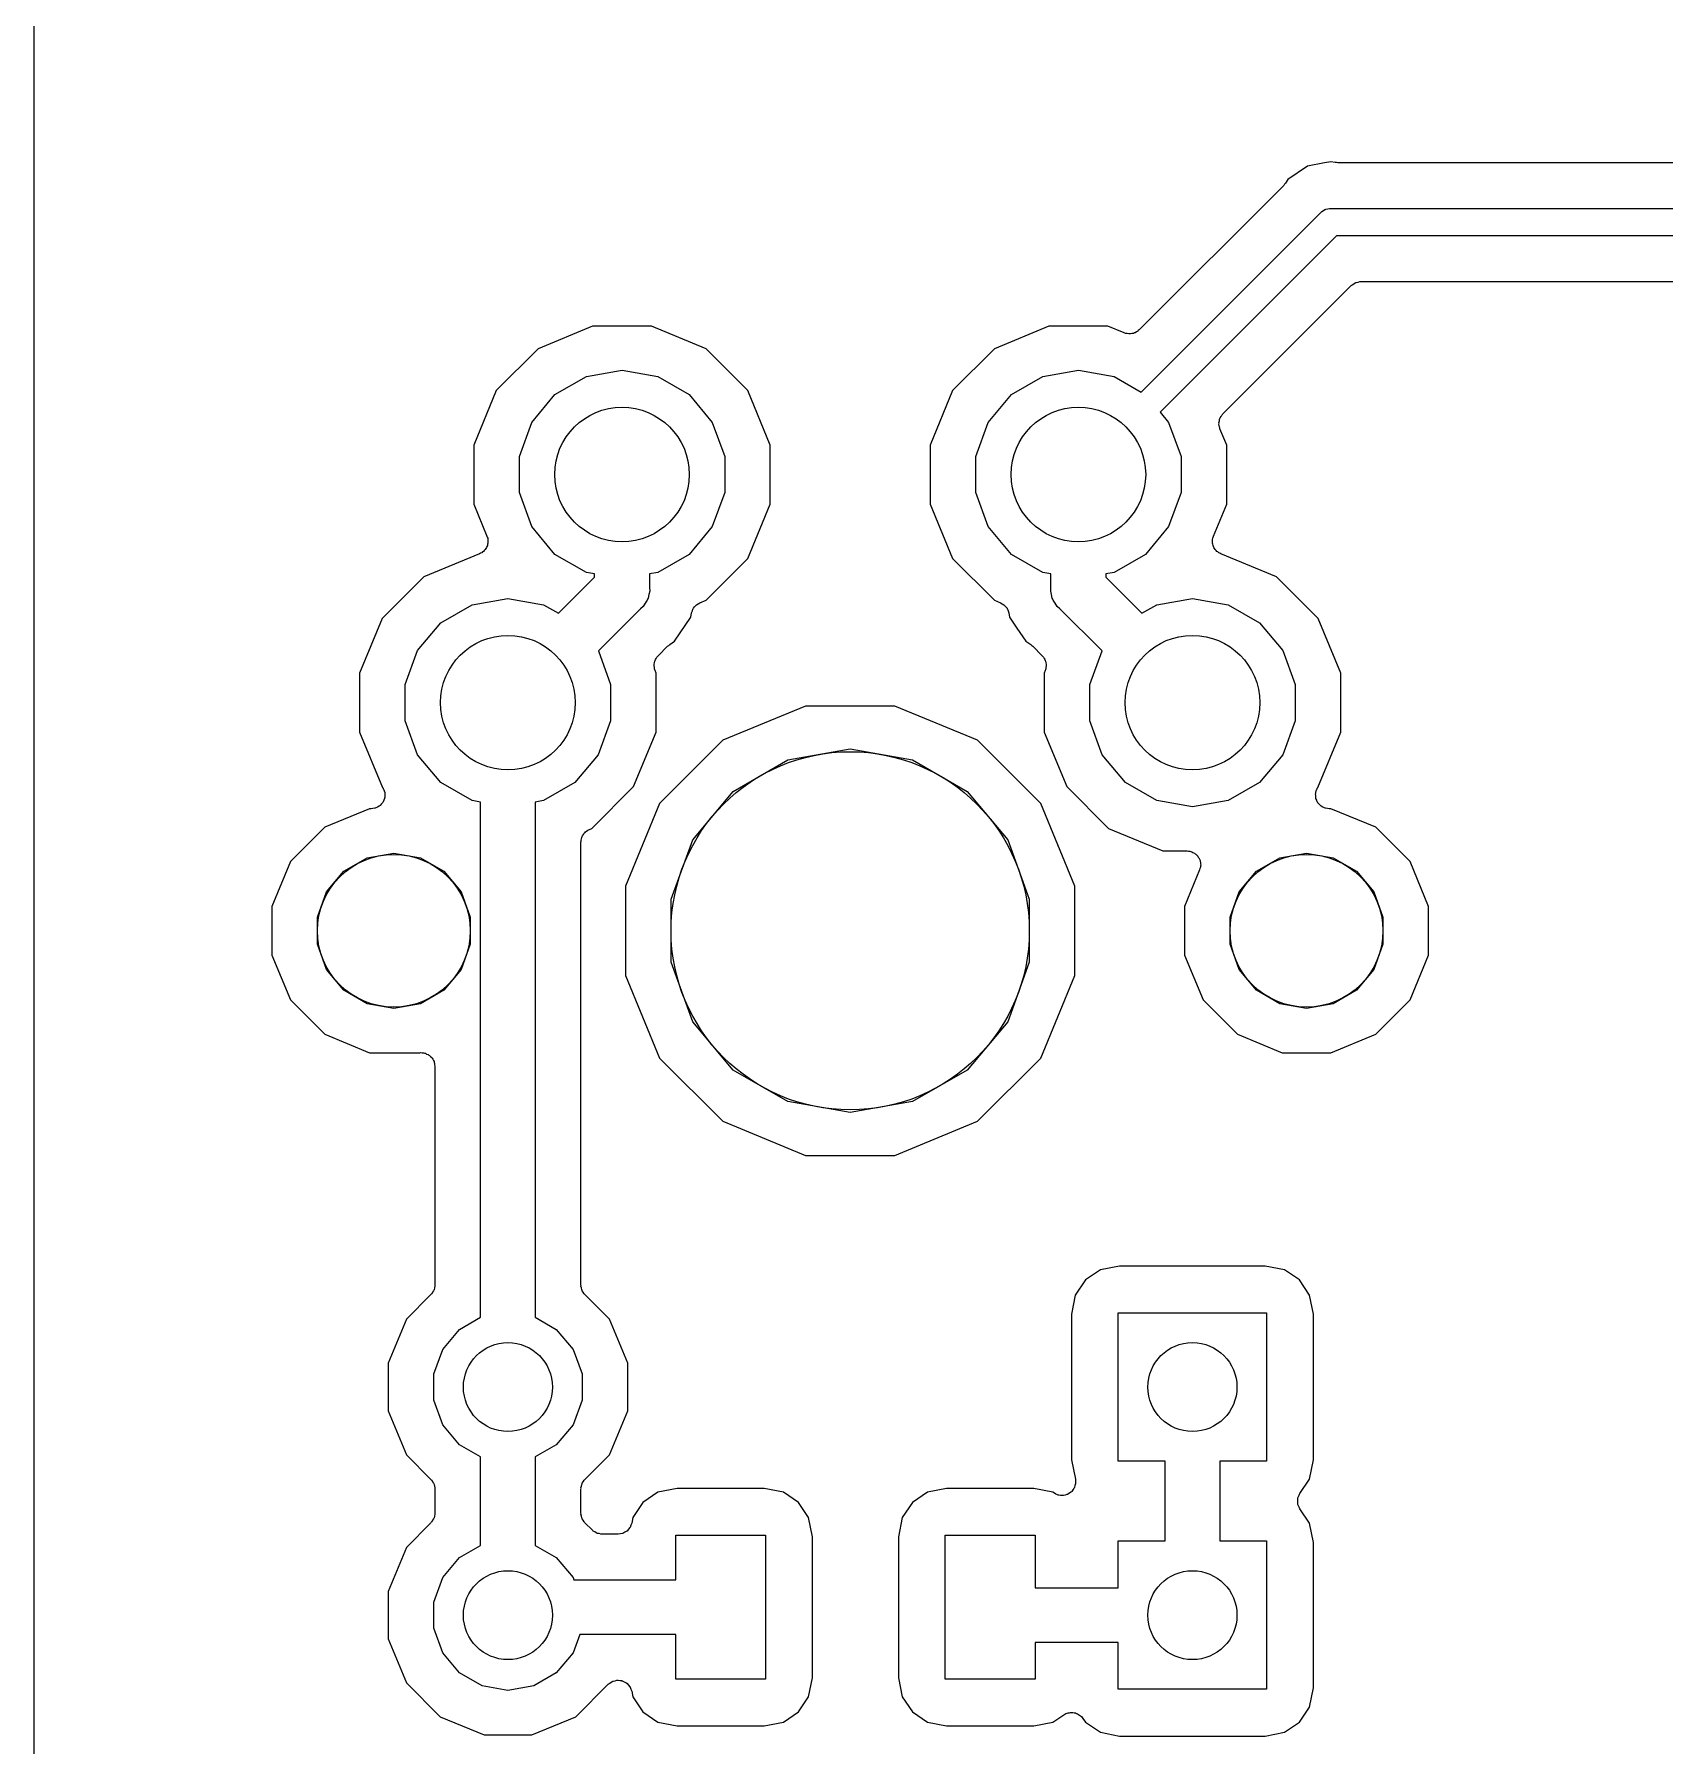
# Model space of a CAD drawing. Extents: x 24 to 196, y -189 to -31.
# Drawn here: x 63.31 to 81.46, y -112.29 to -93.23 of the extents above; entities that cross this region are included whole.
import ezdxf

# ---------------------------------------------------------------- set-up
doc = ezdxf.new("R2010")
doc.units = 0
doc.header["$MEASUREMENT"] = 0
doc.layers.add('BLACK', color=7, linetype='CONTINUOUS')

msp = doc.modelspace()

# ---------------------------------------------------------------- linework, layer by layer
at = {"layer": 'BLACK', "linetype": 'CONTINUOUS'}
for p, q in [((63.3095, -119.277), (63.3095, -51.7269)), ((77.4841, -94.7016), (77.2657, -94.8475)), ((77.6739, -94.6638), (77.4841, -94.7016)), ((77.7418, -94.6503), (77.6739, -94.6638)), ((77.7921, -94.6603), (77.7418, -94.6503)), ((77.8071, -94.6607), (77.7921, -94.6603)), ((77.8218, -94.6633), (77.8071, -94.6607)), ((96.2218, -94.6633), (77.8218, -94.6633)), ((77.2372, -94.8902), (77.2268, -94.901)), ((77.2657, -94.8475), (77.2372, -94.8902)), ((77.2182, -94.9133), (75.6078, -96.5237)), ((77.2268, -94.901), (77.2182, -94.9133)), ((75.6326, -97.2173), (77.6293, -95.2206)), ((77.6293, -95.2206), (77.6423, -95.2051)), ((77.6423, -95.2051), (77.6598, -95.195)), ((77.6598, -95.195), (77.6764, -95.1834)), ((77.6764, -95.1834), (77.683, -95.1816)), ((77.683, -95.1816), (77.6889, -95.1782)), ((77.6889, -95.1782), (77.7088, -95.1747)), ((77.7088, -95.1747), (77.7283, -95.1695)), ((77.7283, -95.1695), (77.7484, -95.1713)), ((77.7484, -95.1713), (96.4953, -95.1713)), ((77.8049, -95.4761), (75.8422, -97.4388)), ((96.1905, -95.4761), (77.8049, -95.4761)), ((76.5417, -97.4577), (77.9707, -96.0287)), ((77.9707, -96.0287), (77.9762, -96.0249)), ((77.9762, -96.0249), (77.9805, -96.0197)), ((77.9805, -96.0197), (77.9977, -96.0098)), ((77.9977, -96.0098), (78.014, -95.9983)), ((78.014, -95.9983), (78.0205, -95.9966)), ((78.0205, -95.9966), (78.0263, -95.9933)), ((78.0263, -95.9933), (78.0459, -95.9898)), ((78.0459, -95.9898), (78.0652, -95.9846)), ((78.0652, -95.9846), (78.0718, -95.9852)), ((78.0718, -95.9852), (78.0785, -95.9841)), ((78.0785, -95.9841), (94.5962, -95.9841)), ((69.5241, -96.4819), (68.9173, -96.7332)), ((70.1809, -96.4819), (69.5241, -96.4819)), ((70.7878, -96.7332), (70.1809, -96.4819)), ((74.6041, -96.4819), (73.9973, -96.7332)), ((75.2609, -96.4819), (74.6041, -96.4819)), ((75.4417, -96.5568), (75.2609, -96.4819)), ((75.4515, -96.5589), (75.4417, -96.5568)), ((75.4606, -96.5632), (75.4515, -96.5589)), ((75.4771, -96.5646), (75.4606, -96.5632)), ((75.4934, -96.5682), (75.4771, -96.5646)), ((75.5033, -96.5669), (75.4934, -96.5682)), ((75.5133, -96.5678), (75.5033, -96.5669)), ((75.5293, -96.5635), (75.5133, -96.5678)), ((75.5458, -96.5613), (75.5293, -96.5635)), ((75.5547, -96.5567), (75.5458, -96.5613)), ((75.5644, -96.5541), (75.5547, -96.5567)), ((75.578, -96.5446), (75.5644, -96.5541)), ((75.5928, -96.5369), (75.578, -96.5446)), ((75.5996, -96.5295), (75.5928, -96.5369)), ((75.6078, -96.5237), (75.5996, -96.5295)), ((68.9173, -96.7332), (68.4529, -97.1977)), ((71.2522, -97.1977), (70.7878, -96.7332)), ((73.9973, -96.7332), (73.5329, -97.1977)), ((69.4556, -97.0423), (69.8525, -96.9723)), ((69.8525, -96.9723), (70.2495, -97.0423)), ((74.5356, -97.0423), (74.9325, -96.9723)), ((74.9325, -96.9723), (75.3295, -97.0423)), ((69.1065, -97.2438), (69.4556, -97.0423)), ((70.2495, -97.0423), (70.5986, -97.2438)), ((74.1865, -97.2438), (74.5356, -97.0423)), ((75.3295, -97.0423), (75.6326, -97.2173)), ((68.4529, -97.1977), (68.2015, -97.8045)), ((68.8474, -97.5526), (69.1065, -97.2438)), ((70.5986, -97.2438), (70.8577, -97.5526)), ((71.5035, -97.8045), (71.2522, -97.1977)), ((73.5329, -97.1977), (73.2815, -97.8045)), ((73.9274, -97.5526), (74.1865, -97.2438)), ((68.7095, -97.9314), (68.8474, -97.5526)), ((70.8577, -97.5526), (70.9955, -97.9314)), ((73.7895, -97.9314), (73.9274, -97.5526)), ((75.8422, -97.4388), (75.9377, -97.5526)), ((75.9377, -97.5526), (76.0755, -97.9314)), ((76.4972, -97.5721), (76.4985, -97.5621)), ((76.4977, -97.5522), (76.502, -97.5361)), ((76.4985, -97.5621), (76.4977, -97.5522)), ((76.502, -97.5361), (76.5041, -97.5196)), ((76.5041, -97.5196), (76.5088, -97.5107)), ((76.5088, -97.5107), (76.5114, -97.501)), ((76.5114, -97.501), (76.5209, -97.4874)), ((76.5209, -97.4874), (76.5286, -97.4727)), ((76.5286, -97.4727), (76.536, -97.4659)), ((76.536, -97.4659), (76.5417, -97.4577)), ((76.5008, -97.5883), (76.4972, -97.5721)), ((76.5023, -97.6049), (76.5008, -97.5883)), ((76.5065, -97.614), (76.5023, -97.6049)), ((76.5087, -97.6238), (76.5065, -97.614)), ((76.5835, -97.8045), (76.5087, -97.6238)), ((68.2015, -97.8045), (68.2015, -98.4613)), ((68.7095, -98.3344), (68.7095, -97.9314)), ((70.9955, -97.9314), (70.9955, -98.3344)), ((71.5035, -98.4613), (71.5035, -97.8045)), ((73.2815, -97.8045), (73.2815, -98.4613)), ((73.7895, -98.3344), (73.7895, -97.9314)), ((76.0755, -97.9314), (76.0755, -98.3344)), ((76.5835, -98.4613), (76.5835, -97.8045)), ((68.2015, -98.4613), (68.3491, -98.8176)), ((68.8474, -98.7132), (68.7095, -98.3344)), ((70.9955, -98.3344), (70.8577, -98.7132)), ((71.2522, -99.0681), (71.5035, -98.4613)), ((73.2815, -98.4613), (73.5329, -99.0681)), ((73.9274, -98.7132), (73.7895, -98.3344)), ((76.0755, -98.3344), (75.9377, -98.7132)), ((76.436, -98.8176), (76.5835, -98.4613)), ((68.3491, -98.8176), (68.352, -98.8306)), ((68.352, -98.8306), (68.3571, -98.8429)), ((68.3594, -98.8958), (68.3554, -98.9085)), ((68.3571, -98.8429), (68.3577, -98.8563)), ((68.3577, -98.8563), (68.3606, -98.8693)), ((68.3606, -98.8693), (68.3588, -98.8825)), ((68.3588, -98.8825), (68.3594, -98.8958)), ((69.1065, -99.022), (68.8474, -98.7132)), ((70.8577, -98.7132), (70.5986, -99.022)), ((74.1865, -99.022), (73.9274, -98.7132)), ((75.9377, -98.7132), (75.6786, -99.022)), ((76.4245, -98.8693), (76.4274, -98.8563)), ((76.4262, -98.8825), (76.4245, -98.8693)), ((76.4257, -98.8958), (76.4262, -98.8825)), ((76.4297, -98.9085), (76.4257, -98.8958)), ((76.4274, -98.8563), (76.428, -98.8429)), ((76.428, -98.8429), (76.4331, -98.8306)), ((76.4331, -98.8306), (76.436, -98.8176)), ((68.2666, -99.0167), (67.6473, -99.2732)), ((68.2779, -99.0096), (68.2666, -99.0167)), ((68.2902, -99.0045), (68.2779, -99.0096)), ((68.3, -98.9954), (68.2902, -99.0045)), ((68.3113, -98.9883), (68.3, -98.9954)), ((68.3194, -98.9777), (68.3113, -98.9883)), ((68.3292, -98.9687), (68.3194, -98.9777)), ((68.3354, -98.9569), (68.3292, -98.9687)), ((68.3435, -98.9463), (68.3354, -98.9569)), ((68.3475, -98.9336), (68.3435, -98.9463)), ((68.3537, -98.9217), (68.3475, -98.9336)), ((68.3554, -98.9085), (68.3537, -98.9217)), ((69.4556, -99.2235), (69.1065, -99.022)), ((70.5986, -99.022), (70.2495, -99.2235)), ((70.7878, -99.5326), (71.2522, -99.0681)), ((73.5329, -99.0681), (73.9973, -99.5326)), ((74.5356, -99.2235), (74.1865, -99.022)), ((75.6786, -99.022), (75.3295, -99.2235)), ((76.4314, -98.9217), (76.4297, -98.9085)), ((76.4376, -98.9336), (76.4314, -98.9217)), ((76.4416, -98.9463), (76.4376, -98.9336)), ((76.4497, -98.9569), (76.4416, -98.9463)), ((76.4559, -98.9687), (76.4497, -98.9569)), ((76.4657, -98.9777), (76.4559, -98.9687)), ((76.4738, -98.9883), (76.4657, -98.9777)), ((76.485, -98.9954), (76.4738, -98.9883)), ((76.4949, -99.0045), (76.485, -98.9954)), ((76.5072, -99.0096), (76.4949, -99.0045)), ((76.5184, -99.0167), (76.5072, -99.0096)), ((77.1378, -99.2732), (76.5184, -99.0167)), ((67.6473, -99.2732), (67.1829, -99.7377)), ((69.146, -99.6784), (69.5477, -99.2766)), ((69.5477, -99.2398), (69.4556, -99.2235)), ((69.5477, -99.2766), (69.5477, -99.2398)), ((70.2495, -99.2235), (70.1573, -99.2398)), ((70.1573, -99.2398), (70.1573, -99.3896)), ((74.6277, -99.2398), (74.5356, -99.2235)), ((74.6277, -99.3896), (74.6277, -99.2398)), ((75.3295, -99.2235), (75.2373, -99.2398)), ((75.2373, -99.2398), (75.2373, -99.2766)), ((75.2373, -99.2766), (75.6391, -99.6784)), ((77.6022, -99.7377), (77.1378, -99.2732)), ((70.1504, -99.4689), (70.1434, -99.5088)), ((70.1609, -99.4299), (70.1504, -99.4689)), ((70.1573, -99.3896), (70.1609, -99.4299)), ((74.6242, -99.4299), (74.6277, -99.3896)), ((74.6347, -99.4689), (74.6242, -99.4299)), ((74.6417, -99.5088), (74.6347, -99.4689)), ((67.8365, -99.7838), (68.1856, -99.5823)), ((68.1856, -99.5823), (68.5825, -99.5123)), ((68.5825, -99.5123), (68.9795, -99.5823)), ((68.9795, -99.5823), (69.146, -99.6784)), ((70.0587, -99.6278), (69.5893, -100.097)), ((70.0896, -99.6018), (70.0587, -99.6278)), ((70.1098, -99.5668), (70.0896, -99.6018)), ((70.133, -99.5337), (70.1098, -99.5668)), ((70.1366, -99.5205), (70.133, -99.5337)), ((70.1434, -99.5088), (70.1366, -99.5205)), ((70.6277, -99.6722), (70.6355, -99.6521)), ((70.6355, -99.6521), (70.642, -99.6315)), ((70.642, -99.6315), (70.6451, -99.6275)), ((70.6451, -99.6275), (70.6469, -99.6228)), ((70.6469, -99.6228), (70.6611, -99.6066)), ((70.6611, -99.6066), (70.6742, -99.5895)), ((70.6742, -99.5895), (70.6785, -99.5868)), ((70.6785, -99.5868), (70.6818, -99.583)), ((70.6818, -99.583), (70.7007, -99.5727)), ((70.7007, -99.5727), (70.7189, -99.5611)), ((70.7189, -99.5611), (70.7878, -99.5326)), ((73.9973, -99.5326), (74.0662, -99.5611)), ((74.0662, -99.5611), (74.0844, -99.5727)), ((74.0844, -99.5727), (74.1033, -99.583)), ((74.1033, -99.583), (74.1066, -99.5868)), ((74.1066, -99.5868), (74.1109, -99.5895)), ((74.1109, -99.5895), (74.124, -99.6066)), ((74.124, -99.6066), (74.1382, -99.6228)), ((74.1382, -99.6228), (74.14, -99.6275)), ((74.14, -99.6275), (74.1431, -99.6315)), ((74.1431, -99.6315), (74.1496, -99.6521)), ((74.1496, -99.6521), (74.1574, -99.6722)), ((74.6485, -99.5205), (74.6417, -99.5088)), ((74.652, -99.5337), (74.6485, -99.5205)), ((74.6752, -99.5668), (74.652, -99.5337)), ((74.6954, -99.6018), (74.6752, -99.5668)), ((74.7264, -99.6278), (74.6954, -99.6018)), ((75.1957, -100.097), (74.7264, -99.6278)), ((75.6391, -99.6784), (75.8056, -99.5823)), ((75.8056, -99.5823), (76.2025, -99.5123)), ((76.2025, -99.5123), (76.5995, -99.5823)), ((76.5995, -99.5823), (76.9486, -99.7838)), ((67.1829, -99.7377), (66.9315, -100.344)), ((67.5774, -100.093), (67.8365, -99.7838)), ((70.4385, -99.9889), (70.6182, -99.72)), ((70.6182, -99.72), (70.6277, -99.6722)), ((74.1574, -99.6722), (74.1669, -99.72)), ((74.1669, -99.72), (74.249, -99.8429)), ((74.249, -99.8429), (74.3465, -99.9889)), ((76.9486, -99.7838), (77.2077, -100.093)), ((77.8535, -100.344), (77.6022, -99.7377)), ((70.2548, -100.15), (70.3601, -100.045)), ((70.3601, -100.045), (70.3723, -100.036)), ((70.3723, -100.036), (70.3832, -100.026)), ((70.3832, -100.026), (70.4385, -99.9889)), ((74.3465, -99.9889), (74.4019, -100.026)), ((74.4019, -100.026), (74.4127, -100.036)), ((74.4127, -100.036), (74.425, -100.045)), ((74.425, -100.045), (74.5302, -100.15)), ((67.4395, -100.471), (67.5774, -100.093)), ((69.5893, -100.097), (69.7255, -100.471)), ((70.2108, -100.245), (70.2151, -100.228)), ((70.2151, -100.228), (70.2173, -100.212)), ((70.2173, -100.212), (70.2219, -100.203)), ((70.2219, -100.203), (70.2245, -100.193)), ((70.2245, -100.193), (70.234, -100.18)), ((70.234, -100.18), (70.2417, -100.165)), ((70.2417, -100.165), (70.2491, -100.158)), ((70.2491, -100.158), (70.2548, -100.15)), ((74.5302, -100.15), (74.536, -100.158)), ((74.536, -100.158), (74.5434, -100.165)), ((74.5434, -100.165), (74.5511, -100.18)), ((74.5511, -100.18), (74.5606, -100.193)), ((74.5606, -100.193), (74.5632, -100.203)), ((74.5632, -100.203), (74.5678, -100.212)), ((74.5678, -100.212), (74.57, -100.228)), ((74.57, -100.228), (74.5743, -100.245)), ((75.0595, -100.471), (75.1957, -100.097)), ((77.2077, -100.093), (77.3455, -100.471)), ((66.9315, -100.344), (66.9315, -101.001)), ((70.2103, -100.264), (70.2117, -100.255)), ((70.2139, -100.281), (70.2103, -100.264)), ((70.2117, -100.255), (70.2108, -100.245)), ((70.2154, -100.297), (70.2139, -100.281)), ((70.2196, -100.306), (70.2154, -100.297)), ((70.2218, -100.316), (70.2196, -100.306)), ((70.2335, -100.344), (70.2218, -100.316)), ((70.2335, -101.001), (70.2335, -100.344)), ((74.5633, -100.316), (74.5515, -100.344)), ((74.5515, -100.344), (74.5515, -101.001)), ((74.5654, -100.306), (74.5633, -100.316)), ((74.5697, -100.297), (74.5654, -100.306)), ((74.5711, -100.281), (74.5697, -100.297)), ((74.5747, -100.264), (74.5711, -100.281)), ((74.5743, -100.245), (74.5734, -100.255)), ((74.5734, -100.255), (74.5747, -100.264)), ((77.8535, -101.001), (77.8535, -100.344)), ((67.4395, -100.874), (67.4395, -100.471)), ((69.7255, -100.471), (69.7255, -100.874)), ((75.0595, -100.874), (75.0595, -100.471)), ((77.3455, -100.471), (77.3455, -100.874)), ((71.8949, -100.711), (70.9753, -101.092)), ((72.8902, -100.711), (71.8949, -100.711)), ((73.8098, -101.092), (72.8902, -100.711)), ((67.5774, -101.253), (67.4395, -100.874)), ((69.7255, -100.874), (69.5877, -101.253)), ((75.1974, -101.253), (75.0595, -100.874)), ((77.3455, -100.874), (77.2077, -101.253)), ((66.9315, -101.001), (67.1873, -101.619)), ((69.9822, -101.608), (70.2335, -101.001)), ((70.9753, -101.092), (70.2715, -101.796)), ((71.7001, -101.31), (72.3925, -101.188)), ((72.3925, -101.188), (73.085, -101.31)), ((74.5135, -101.796), (73.8098, -101.092)), ((74.5515, -101.001), (74.8029, -101.608)), ((77.5977, -101.619), (77.8535, -101.001)), ((67.8365, -101.562), (67.5774, -101.253)), ((69.5877, -101.253), (69.3286, -101.562)), ((71.0911, -101.662), (71.7001, -101.31)), ((73.085, -101.31), (73.694, -101.662)), ((75.4565, -101.562), (75.1974, -101.253)), ((77.2077, -101.253), (76.9486, -101.562)), ((68.1856, -101.764), (67.8365, -101.562)), ((69.3286, -101.562), (68.9795, -101.764)), ((75.8056, -101.764), (75.4565, -101.562)), ((76.9486, -101.562), (76.5995, -101.764)), ((67.1873, -101.619), (67.1928, -101.625)), ((67.1928, -101.625), (67.1951, -101.632)), ((67.1996, -101.759), (67.1928, -101.778)), ((67.1951, -101.632), (67.199, -101.637)), ((67.199, -101.637), (67.2041, -101.656)), ((67.2081, -101.741), (67.1996, -101.759)), ((67.2041, -101.656), (67.2109, -101.675)), ((67.2086, -101.734), (67.2081, -101.741)), ((67.2109, -101.728), (67.2086, -101.734)), ((67.2109, -101.675), (67.2109, -101.682)), ((67.2109, -101.682), (67.2127, -101.688)), ((67.2127, -101.688), (67.2109, -101.708)), ((67.2109, -101.708), (67.2109, -101.728)), ((69.5178, -102.073), (69.9822, -101.608)), ((70.6391, -102.201), (71.0911, -101.662)), ((73.694, -101.662), (74.1459, -102.201)), ((74.8029, -101.608), (75.2673, -102.073)), ((77.5724, -101.688), (77.5741, -101.682)), ((77.5741, -101.708), (77.5724, -101.688)), ((77.5741, -101.675), (77.581, -101.656)), ((77.5741, -101.682), (77.5741, -101.675)), ((77.5741, -101.728), (77.5741, -101.708)), ((77.5764, -101.734), (77.5741, -101.728)), ((77.577, -101.741), (77.5764, -101.734)), ((77.5854, -101.759), (77.577, -101.741)), ((77.581, -101.656), (77.5861, -101.637)), ((77.5923, -101.778), (77.5854, -101.759)), ((77.5861, -101.637), (77.59, -101.632)), ((77.59, -101.632), (77.5923, -101.625)), ((77.5923, -101.625), (77.5977, -101.619)), ((67.0422, -101.854), (66.5428, -102.061)), ((67.0608, -101.854), (67.0422, -101.854)), ((67.0805, -101.851), (67.0608, -101.854)), ((67.1003, -101.849), (67.0805, -101.851)), ((67.1064, -101.846), (67.1003, -101.849)), ((67.113, -101.845), (67.1064, -101.846)), ((67.1302, -101.835), (67.113, -101.845)), ((67.1483, -101.826), (67.1302, -101.835)), ((67.153, -101.822), (67.1483, -101.826)), ((67.1588, -101.818), (67.153, -101.822)), ((67.1716, -101.803), (67.1588, -101.818)), ((67.1857, -101.789), (67.1716, -101.803)), ((67.1885, -101.783), (67.1857, -101.789)), ((67.1928, -101.778), (67.1885, -101.783)), ((68.2777, -101.78), (68.1856, -101.764)), ((68.2777, -107.516), (68.2777, -101.78)), ((68.9795, -101.764), (68.8873, -101.78)), ((68.8873, -101.78), (68.8873, -107.516)), ((70.2715, -101.796), (69.8906, -102.715)), ((74.8944, -102.715), (74.5135, -101.796)), ((76.2025, -101.834), (75.8056, -101.764)), ((76.5995, -101.764), (76.2025, -101.834)), ((77.5966, -101.783), (77.5923, -101.778)), ((77.5994, -101.789), (77.5966, -101.783)), ((77.6135, -101.803), (77.5994, -101.789)), ((77.6263, -101.818), (77.6135, -101.803)), ((77.6321, -101.822), (77.6263, -101.818)), ((77.6368, -101.826), (77.6321, -101.822)), ((77.6549, -101.835), (77.6368, -101.826)), ((77.6721, -101.845), (77.6549, -101.835)), ((77.6787, -101.846), (77.6721, -101.845)), ((77.6848, -101.849), (77.6787, -101.846)), ((77.7046, -101.851), (77.6848, -101.849)), ((77.7242, -101.854), (77.7046, -101.851)), ((77.7428, -101.854), (77.7242, -101.854)), ((78.2423, -102.061), (77.7428, -101.854)), ((66.5428, -102.061), (66.1605, -102.443)), ((69.4227, -102.142), (69.431, -102.127)), ((69.431, -102.127), (69.4387, -102.121)), ((69.4387, -102.121), (69.4448, -102.113)), ((69.4448, -102.113), (69.4588, -102.104)), ((69.4588, -102.104), (69.4715, -102.093)), ((69.4715, -102.093), (69.481, -102.09)), ((69.481, -102.09), (69.4894, -102.084)), ((69.4894, -102.084), (69.5178, -102.073)), ((75.2673, -102.073), (75.8741, -102.324)), ((78.6246, -102.443), (78.2423, -102.061)), ((69.3953, -102.225), (69.3971, -102.215)), ((69.3953, -107.157), (69.3953, -102.225)), ((69.3966, -102.205), (69.4016, -102.189)), ((69.3971, -102.215), (69.3966, -102.205)), ((69.4016, -102.189), (69.4045, -102.173)), ((69.4045, -102.173), (69.4095, -102.164)), ((69.4095, -102.164), (69.4126, -102.155)), ((69.4126, -102.155), (69.4227, -102.142)), ((70.3986, -102.861), (70.6391, -102.201)), ((74.1459, -102.201), (74.3864, -102.861)), ((75.8741, -102.324), (76.1418, -102.324)), ((76.1418, -102.324), (76.1582, -102.327)), ((76.1582, -102.327), (76.1748, -102.328)), ((76.1748, -102.328), (76.1841, -102.331)), ((76.1841, -102.331), (76.194, -102.333)), ((66.1605, -102.443), (65.9536, -102.943)), ((66.7572, -102.551), (67.017, -102.401)), ((67.017, -102.401), (67.3125, -102.349)), ((67.3125, -102.349), (67.6081, -102.401)), ((67.6081, -102.401), (67.8679, -102.551)), ((76.194, -102.333), (76.2084, -102.341)), ((76.2084, -102.341), (76.2237, -102.348)), ((76.2237, -102.348), (76.2311, -102.355)), ((76.2311, -102.355), (76.2398, -102.36)), ((76.2398, -102.36), (76.2505, -102.372)), ((76.2505, -102.372), (76.2627, -102.384)), ((76.2627, -102.384), (76.2674, -102.392)), ((76.2674, -102.392), (76.2738, -102.4)), ((76.2738, -102.4), (76.2795, -102.416)), ((76.2795, -102.416), (76.2872, -102.43)), ((76.2862, -102.518), (76.2826, -102.535)), ((76.2919, -102.503), (76.2862, -102.518)), ((76.2872, -102.43), (76.2885, -102.44)), ((76.2885, -102.44), (76.2919, -102.45)), ((76.2919, -102.45), (76.2919, -102.466)), ((76.2919, -102.466), (76.2941, -102.483)), ((76.2941, -102.483), (76.2919, -102.493)), ((76.2919, -102.493), (76.2919, -102.503)), ((76.9172, -102.551), (77.177, -102.401)), ((77.177, -102.401), (77.4725, -102.349)), ((77.4725, -102.349), (77.7681, -102.401)), ((77.7681, -102.401), (78.0279, -102.551)), ((78.8314, -102.943), (78.6246, -102.443)), ((66.5643, -102.781), (66.7572, -102.551)), ((67.8679, -102.551), (68.0608, -102.781)), ((76.2826, -102.535), (76.1136, -102.943)), ((76.7243, -102.781), (76.9172, -102.551)), ((78.0279, -102.551), (78.2208, -102.781)), ((66.4616, -103.063), (66.5643, -102.781)), ((68.0608, -102.781), (68.1634, -103.063)), ((69.8906, -102.715), (69.8906, -103.711)), ((70.3986, -103.564), (70.3986, -102.861)), ((74.3864, -102.861), (74.3864, -103.564)), ((74.8944, -103.711), (74.8944, -102.715)), ((76.6216, -103.063), (76.7243, -102.781)), ((78.2208, -102.781), (78.3234, -103.063)), ((65.9536, -102.943), (65.9536, -103.483)), ((66.4616, -103.363), (66.4616, -103.063)), ((68.1634, -103.063), (68.1634, -103.363)), ((76.1136, -102.943), (76.1136, -103.483)), ((76.6216, -103.363), (76.6216, -103.063)), ((78.3234, -103.063), (78.3234, -103.363)), ((78.8314, -103.483), (78.8314, -102.943)), ((66.5643, -103.645), (66.4616, -103.363)), ((68.1634, -103.363), (68.0608, -103.645)), ((76.7243, -103.645), (76.6216, -103.363)), ((78.3234, -103.363), (78.2208, -103.645)), ((65.9536, -103.483), (66.1605, -103.983)), ((66.7572, -103.875), (66.5643, -103.645)), ((68.0608, -103.645), (67.8679, -103.875)), ((70.6391, -104.225), (70.3986, -103.564)), ((74.3864, -103.564), (74.1459, -104.225)), ((76.1136, -103.483), (76.3205, -103.983)), ((76.9172, -103.875), (76.7243, -103.645)), ((78.2208, -103.645), (78.0279, -103.875)), ((78.6246, -103.983), (78.8314, -103.483)), ((69.8906, -103.711), (70.2715, -104.63)), ((74.5135, -104.63), (74.8944, -103.711)), ((66.1605, -103.983), (66.5428, -104.365)), ((67.017, -104.025), (66.7572, -103.875)), ((67.3125, -104.077), (67.017, -104.025)), ((67.6081, -104.025), (67.3125, -104.077)), ((67.8679, -103.875), (67.6081, -104.025)), ((76.3205, -103.983), (76.7028, -104.365)), ((77.177, -104.025), (76.9172, -103.875)), ((77.4725, -104.077), (77.177, -104.025)), ((77.7681, -104.025), (77.4725, -104.077)), ((78.0279, -103.875), (77.7681, -104.025)), ((78.2423, -104.365), (78.6246, -103.983)), ((71.0911, -104.764), (70.6391, -104.225)), ((74.1459, -104.225), (73.694, -104.764)), ((66.5428, -104.365), (67.0422, -104.572)), ((76.7028, -104.365), (77.2022, -104.572)), ((77.7428, -104.572), (78.2423, -104.365)), ((67.0422, -104.572), (67.6035, -104.572)), ((67.6035, -104.572), (67.6107, -104.57)), ((67.6107, -104.57), (67.6272, -104.572)), ((67.6272, -104.572), (67.6438, -104.572)), ((67.6438, -104.572), (67.6532, -104.576)), ((67.6532, -104.576), (67.6632, -104.577)), ((67.6632, -104.577), (67.6779, -104.585)), ((67.6779, -104.585), (67.6935, -104.59)), ((67.6935, -104.59), (67.7012, -104.597)), ((67.7012, -104.597), (67.7101, -104.602)), ((67.7101, -104.602), (67.7214, -104.614)), ((67.7214, -104.614), (67.7341, -104.625)), ((77.2022, -104.572), (77.7428, -104.572)), ((67.7341, -104.625), (67.7391, -104.633)), ((67.7391, -104.633), (67.7459, -104.641)), ((67.7459, -104.641), (67.7522, -104.656)), ((67.7522, -104.656), (67.7605, -104.67)), ((67.7605, -104.67), (67.7623, -104.68)), ((67.7623, -104.68), (67.7661, -104.689)), ((67.7661, -104.689), (67.7669, -104.706)), ((67.7669, -104.706), (67.7697, -104.722)), ((67.7697, -104.722), (67.7697, -107.157)), ((70.2715, -104.63), (70.9753, -105.334)), ((71.7001, -105.115), (71.0911, -104.764)), ((73.694, -104.764), (73.085, -105.115)), ((73.8098, -105.334), (74.5135, -104.63)), ((72.3925, -105.238), (71.7001, -105.115)), ((73.085, -105.115), (72.3925, -105.238)), ((70.9753, -105.334), (71.8949, -105.715)), ((72.8902, -105.715), (73.8098, -105.334)), ((71.8949, -105.715), (72.8902, -105.715)), ((75.1788, -106.989), (75.0108, -107.101)), ((75.3921, -106.946), (75.1788, -106.989)), ((77.013, -106.946), (75.3921, -106.946)), ((77.2263, -106.989), (77.013, -106.946)), ((77.3943, -107.101), (77.2263, -106.989)), ((67.7251, -107.264), (67.4521, -107.538)), ((67.7289, -107.259), (67.7251, -107.264)), ((67.7341, -107.255), (67.7289, -107.259)), ((67.744, -107.237), (67.7341, -107.255)), ((67.7555, -107.221), (67.744, -107.237)), ((67.7572, -107.215), (67.7555, -107.221)), ((67.7605, -107.209), (67.7572, -107.215)), ((67.764, -107.189), (67.7605, -107.209)), ((67.7692, -107.17), (67.764, -107.189)), ((67.7697, -107.157), (67.7686, -107.163)), ((67.7686, -107.163), (67.7692, -107.17)), ((69.3965, -107.163), (69.3953, -107.157)), ((69.3959, -107.17), (69.3965, -107.163)), ((69.4011, -107.189), (69.3959, -107.17)), ((69.4045, -107.209), (69.4011, -107.189)), ((69.4079, -107.215), (69.4045, -107.209)), ((69.4096, -107.221), (69.4079, -107.215)), ((69.421, -107.237), (69.4096, -107.221)), ((69.431, -107.255), (69.421, -107.237)), ((69.4361, -107.259), (69.431, -107.255)), ((69.44, -107.264), (69.4361, -107.259)), ((69.713, -107.538), (69.44, -107.264)), ((74.8985, -107.269), (74.8561, -107.482)), ((75.0108, -107.101), (74.8985, -107.269)), ((77.5066, -107.269), (77.3943, -107.101)), ((77.549, -107.482), (77.5066, -107.269)), ((75.377, -109.118), (75.377, -107.467)), ((75.377, -107.467), (77.028, -107.467)), ((77.028, -107.467), (77.028, -109.118)), ((67.4521, -107.538), (67.249, -108.028)), ((67.8566, -107.874), (68.0437, -107.651)), ((68.0437, -107.651), (68.2777, -107.516)), ((68.8873, -107.516), (69.1213, -107.651)), ((69.1213, -107.651), (69.3085, -107.874)), ((69.916, -108.028), (69.713, -107.538)), ((74.8561, -107.482), (74.8561, -109.103)), ((77.549, -109.103), (77.549, -107.482)), ((67.249, -108.028), (67.249, -108.558)), ((67.757, -108.147), (67.8566, -107.874)), ((69.3085, -107.874), (69.408, -108.147)), ((69.916, -108.558), (69.916, -108.028)), ((67.757, -108.438), (67.757, -108.147)), ((69.408, -108.147), (69.408, -108.438)), ((67.249, -108.558), (67.4521, -109.048)), ((67.8566, -108.712), (67.757, -108.438)), ((69.408, -108.438), (69.3085, -108.712)), ((69.713, -109.048), (69.916, -108.558)), ((68.0437, -108.935), (67.8566, -108.712)), ((69.3085, -108.712), (69.1213, -108.935)), ((68.2777, -109.07), (68.0437, -108.935)), ((69.1213, -108.935), (68.8873, -109.07)), ((67.4521, -109.048), (67.7251, -109.321)), ((68.2777, -110.056), (68.2777, -109.07)), ((68.8873, -109.07), (68.8873, -110.056)), ((69.44, -109.321), (69.713, -109.048)), ((74.8561, -109.103), (74.8991, -109.32)), ((75.8977, -109.118), (75.377, -109.118)), ((75.8977, -110.007), (75.8977, -109.118)), ((77.028, -109.118), (76.5073, -109.118)), ((76.5073, -109.118), (76.5073, -110.007)), ((77.5066, -109.317), (77.549, -109.103)), ((67.7251, -109.321), (67.7289, -109.327)), ((67.7289, -109.327), (67.7341, -109.331)), ((67.7341, -109.331), (67.744, -109.348)), ((67.744, -109.348), (67.7555, -109.365)), ((67.7555, -109.365), (67.7572, -109.371)), ((67.7572, -109.371), (67.7605, -109.377)), ((67.7605, -109.377), (67.764, -109.397)), ((69.4011, -109.397), (69.4045, -109.377)), ((69.4045, -109.377), (69.4079, -109.371)), ((69.4079, -109.371), (69.4096, -109.365)), ((69.4096, -109.365), (69.421, -109.348)), ((69.421, -109.348), (69.431, -109.331)), ((69.431, -109.331), (69.4361, -109.327)), ((69.4361, -109.327), (69.44, -109.321)), ((74.9003, -109.372), (74.8939, -109.391)), ((74.8991, -109.32), (74.8995, -109.339)), ((74.8995, -109.339), (74.9017, -109.359)), ((74.9017, -109.359), (74.9001, -109.366)), ((74.9001, -109.366), (74.9003, -109.372)), ((77.3986, -109.478), (77.5066, -109.317)), ((67.764, -109.397), (67.7692, -109.416)), ((67.7692, -109.416), (67.7686, -109.422)), ((67.7686, -109.422), (67.7697, -109.429)), ((67.7697, -109.429), (67.7697, -109.697)), ((69.3953, -109.429), (69.3965, -109.422)), ((69.3953, -109.697), (69.3953, -109.429)), ((69.3959, -109.416), (69.4011, -109.397)), ((69.3965, -109.422), (69.3959, -109.416)), ((70.2527, -109.465), (70.0847, -109.578)), ((70.466, -109.423), (70.2527, -109.465)), ((71.4359, -109.423), (70.466, -109.423)), ((71.6492, -109.465), (71.4359, -109.423)), ((71.8172, -109.578), (71.6492, -109.465)), ((73.2527, -109.465), (73.0847, -109.578)), ((73.466, -109.423), (73.2527, -109.465)), ((74.4359, -109.423), (73.466, -109.423)), ((74.6492, -109.465), (74.4359, -109.423)), ((74.665, -109.476), (74.6492, -109.465)), ((74.6832, -109.484), (74.665, -109.476)), ((74.7006, -109.494), (74.6832, -109.484)), ((74.7073, -109.495), (74.7006, -109.494)), ((74.7134, -109.497), (74.7073, -109.495)), ((74.7333, -109.499), (74.7134, -109.497)), ((74.753, -109.502), (74.7333, -109.499)), ((74.7595, -109.5), (74.753, -109.502)), ((74.7662, -109.501), (74.7595, -109.5)), ((74.7853, -109.495), (74.7662, -109.501)), ((74.8049, -109.491), (74.7853, -109.495)), ((74.8106, -109.488), (74.8049, -109.491)), ((74.817, -109.486), (74.8106, -109.488)), ((74.8331, -109.474), (74.817, -109.486)), ((74.8501, -109.464), (74.8331, -109.474)), ((74.8543, -109.459), (74.8501, -109.464)), ((74.8597, -109.455), (74.8543, -109.459)), ((74.8708, -109.438), (74.8597, -109.455)), ((74.8832, -109.423), (74.8708, -109.438)), ((74.8854, -109.416), (74.8832, -109.423)), ((74.8891, -109.411), (74.8854, -109.416)), ((74.8939, -109.391), (74.8891, -109.411)), ((77.3738, -109.546), (77.3766, -109.537)), ((77.3749, -109.563), (77.3738, -109.546)), ((77.3738, -109.579), (77.3749, -109.563)), ((77.3766, -109.537), (77.3773, -109.527)), ((77.3773, -109.527), (77.384, -109.511)), ((77.384, -109.511), (77.3886, -109.495)), ((77.3886, -109.495), (77.3945, -109.487)), ((77.3945, -109.487), (77.3986, -109.478)), ((67.7555, -109.761), (67.744, -109.777)), ((67.7572, -109.755), (67.7555, -109.761)), ((67.7605, -109.749), (67.7572, -109.755)), ((67.764, -109.729), (67.7605, -109.749)), ((67.7692, -109.71), (67.764, -109.729)), ((67.7697, -109.697), (67.7686, -109.703)), ((67.7686, -109.703), (67.7692, -109.71)), ((69.3965, -109.703), (69.3953, -109.697)), ((69.3959, -109.71), (69.3965, -109.703)), ((69.4011, -109.729), (69.3959, -109.71)), ((69.4045, -109.749), (69.4011, -109.729)), ((69.4079, -109.755), (69.4045, -109.749)), ((69.4096, -109.761), (69.4079, -109.755)), ((69.421, -109.777), (69.4096, -109.761)), ((69.9724, -109.746), (69.96, -109.809)), ((70.0847, -109.578), (69.9724, -109.746)), ((71.9295, -109.746), (71.8172, -109.578)), ((71.9719, -109.959), (71.9295, -109.746)), ((72.9724, -109.746), (72.93, -109.959)), ((73.0847, -109.578), (72.9724, -109.746)), ((77.3766, -109.589), (77.3738, -109.579)), ((77.3773, -109.599), (77.3766, -109.589)), ((77.384, -109.614), (77.3773, -109.599)), ((77.3886, -109.63), (77.384, -109.614)), ((77.3945, -109.638), (77.3886, -109.63)), ((77.3986, -109.648), (77.3945, -109.638)), ((77.5066, -109.809), (77.3986, -109.648)), ((67.7251, -109.804), (67.4521, -110.078)), ((67.7289, -109.799), (67.7251, -109.804)), ((67.7341, -109.795), (67.7289, -109.799)), ((67.744, -109.777), (67.7341, -109.795)), ((69.431, -109.795), (69.421, -109.777)), ((69.4361, -109.799), (69.431, -109.795)), ((69.44, -109.804), (69.4361, -109.799)), ((69.5221, -109.887), (69.44, -109.804)), ((69.5275, -109.89), (69.5221, -109.887)), ((69.5319, -109.896), (69.5275, -109.89)), ((69.5491, -109.906), (69.5319, -109.896)), ((69.5654, -109.917), (69.5491, -109.906)), ((69.5719, -109.919), (69.5654, -109.917)), ((69.5777, -109.922), (69.5719, -109.919)), ((69.5973, -109.925), (69.5777, -109.922)), ((69.6165, -109.931), (69.5973, -109.925)), ((69.6232, -109.93), (69.6165, -109.931)), ((69.6298, -109.931), (69.6232, -109.93)), ((69.8105, -109.931), (69.6298, -109.931)), ((69.8349, -109.927), (69.8105, -109.931)), ((69.8595, -109.923), (69.8349, -109.927)), ((69.8609, -109.922), (69.8595, -109.923)), ((69.8626, -109.922), (69.8609, -109.922)), ((69.8841, -109.91), (69.8626, -109.922)), ((69.9059, -109.898), (69.8841, -109.91)), ((69.907, -109.896), (69.9059, -109.898)), ((69.9084, -109.896), (69.907, -109.896)), ((69.9244, -109.877), (69.9084, -109.896)), ((69.9408, -109.858), (69.9244, -109.877)), ((69.9414, -109.856), (69.9408, -109.858)), ((69.9425, -109.855), (69.9414, -109.856)), ((69.951, -109.832), (69.9425, -109.855)), ((69.96, -109.809), (69.951, -109.832)), ((70.451, -110.439), (70.451, -109.944)), ((70.451, -109.944), (71.451, -109.944)), ((71.451, -109.944), (71.451, -111.544)), ((73.451, -111.544), (73.451, -109.944)), ((73.451, -109.944), (74.451, -109.944)), ((74.451, -109.944), (74.451, -110.528)), ((77.549, -110.022), (77.5066, -109.809)), ((67.4521, -110.078), (67.249, -110.568)), ((68.0437, -110.191), (68.2777, -110.056)), ((68.8873, -110.056), (69.1213, -110.191)), ((71.9719, -111.529), (71.9719, -109.959)), ((72.93, -109.959), (72.93, -111.529)), ((75.377, -110.528), (75.377, -110.007)), ((75.377, -110.007), (75.8977, -110.007)), ((76.5073, -110.007), (77.028, -110.007)), ((77.028, -110.007), (77.028, -111.658)), ((77.549, -111.643), (77.549, -110.022)), ((67.8566, -110.414), (68.0437, -110.191)), ((69.1213, -110.191), (69.3085, -110.414)), ((67.757, -110.687), (67.8566, -110.414)), ((69.3085, -110.414), (69.3177, -110.439)), ((69.3177, -110.439), (70.451, -110.439)), ((67.249, -110.568), (67.249, -111.098)), ((67.757, -110.978), (67.757, -110.687)), ((74.451, -110.528), (75.377, -110.528)), ((67.8566, -111.252), (67.757, -110.978)), ((69.3824, -111.049), (69.3085, -111.252)), ((70.451, -111.049), (69.3824, -111.049)), ((70.451, -111.544), (70.451, -111.049)), ((67.249, -111.098), (67.4521, -111.588)), ((68.0437, -111.475), (67.8566, -111.252)), ((69.3085, -111.252), (69.1213, -111.475)), ((75.377, -111.138), (74.451, -111.138)), ((74.451, -111.138), (74.451, -111.544)), ((75.377, -111.658), (75.377, -111.138)), ((68.2958, -111.621), (68.0437, -111.475)), ((69.1213, -111.475), (68.8692, -111.621)), ((67.4521, -111.588), (67.8272, -111.963)), ((68.5825, -111.671), (68.2958, -111.621)), ((68.8692, -111.621), (68.5825, -111.671)), ((69.3379, -111.963), (69.6999, -111.601)), ((69.6999, -111.601), (69.7053, -111.598)), ((69.7053, -111.598), (69.7097, -111.592)), ((69.7097, -111.592), (69.7269, -111.583)), ((69.7269, -111.583), (69.7432, -111.571)), ((69.7432, -111.571), (69.7497, -111.569)), ((69.7497, -111.569), (69.7555, -111.566)), ((69.7555, -111.566), (69.7751, -111.563)), ((69.7751, -111.563), (69.7943, -111.557)), ((69.7943, -111.557), (69.801, -111.558)), ((69.801, -111.558), (69.8051, -111.557)), ((69.8051, -111.557), (69.8072, -111.557)), ((69.8072, -111.557), (69.8073, -111.557)), ((69.8073, -111.557), (69.8076, -111.557)), ((69.8076, -111.557), (69.8105, -111.557)), ((69.8105, -111.557), (69.8329, -111.561)), ((69.8329, -111.561), (69.8471, -111.562)), ((69.8471, -111.562), (69.8502, -111.563)), ((69.8502, -111.563), (69.8595, -111.565)), ((69.8595, -111.565), (69.8609, -111.566)), ((69.8609, -111.566), (69.8626, -111.566)), ((69.8626, -111.566), (69.8841, -111.578)), ((69.8841, -111.578), (69.8946, -111.584)), ((69.8946, -111.584), (69.895, -111.584)), ((69.895, -111.584), (69.8951, -111.584)), ((69.8951, -111.584), (69.9059, -111.59)), ((69.9059, -111.59), (69.907, -111.592)), ((69.907, -111.592), (69.9084, -111.592)), ((69.9084, -111.592), (69.9244, -111.611)), ((69.9244, -111.611), (69.9408, -111.63)), ((69.9408, -111.63), (69.9414, -111.632)), ((69.9414, -111.632), (69.9425, -111.633)), ((69.9425, -111.633), (69.951, -111.656)), ((69.951, -111.656), (69.96, -111.679)), ((71.451, -111.544), (70.451, -111.544)), ((71.9295, -111.742), (71.9719, -111.529)), ((72.93, -111.529), (72.9724, -111.742)), ((74.451, -111.544), (73.451, -111.544)), ((77.028, -111.658), (75.377, -111.658)), ((77.5066, -111.857), (77.549, -111.643)), ((69.96, -111.679), (69.9724, -111.742)), ((69.9724, -111.742), (70.0847, -111.91)), ((71.8172, -111.91), (71.9295, -111.742)), ((72.9724, -111.742), (73.0847, -111.91)), ((77.3943, -112.025), (77.5066, -111.857)), ((67.8272, -111.963), (68.3173, -112.166)), ((68.8478, -112.166), (69.3379, -111.963)), ((70.0847, -111.91), (70.2527, -112.023)), ((70.2527, -112.023), (70.466, -112.065)), ((71.4359, -112.065), (71.6492, -112.023)), ((71.6492, -112.023), (71.8172, -111.91)), ((73.0847, -111.91), (73.2527, -112.023)), ((73.2527, -112.023), (73.466, -112.065)), ((74.4359, -112.065), (74.6492, -112.023)), ((74.6492, -112.023), (74.7715, -111.941)), ((74.7715, -111.941), (74.7837, -111.935)), ((74.7837, -111.935), (74.7948, -111.928)), ((74.7948, -111.928), (74.8077, -111.925)), ((74.8077, -111.925), (74.8199, -111.919)), ((74.8199, -111.919), (74.8332, -111.919)), ((74.8332, -111.919), (74.8462, -111.915)), ((74.8462, -111.915), (74.8594, -111.917)), ((74.8594, -111.917), (74.8727, -111.916)), ((74.8727, -111.916), (74.8855, -111.92)), ((74.8855, -111.92), (74.8988, -111.921)), ((74.8988, -111.921), (74.9108, -111.927)), ((74.9108, -111.927), (74.9236, -111.931)), ((74.9236, -111.931), (74.9343, -111.939)), ((74.9343, -111.939), (74.9463, -111.945)), ((74.9463, -111.945), (74.9555, -111.954)), ((74.9555, -111.954), (74.9662, -111.962)), ((74.9662, -111.962), (74.9736, -111.973)), ((74.9736, -111.973), (74.9829, -111.983)), ((74.9829, -111.983), (75.0108, -112.025)), ((75.0108, -112.025), (75.1788, -112.137)), ((77.2263, -112.137), (77.3943, -112.025)), ((68.3173, -112.166), (68.8478, -112.166)), ((70.466, -112.065), (71.4359, -112.065)), ((73.466, -112.065), (74.4359, -112.065)), ((75.1788, -112.137), (75.3921, -112.179)), ((75.3921, -112.179), (77.013, -112.179)), ((77.013, -112.179), (77.2263, -112.137))]:
    msp.add_line(p, q, dxfattribs=at)
at = {"layer": 'BLACK'}
for centre, radius in [((69.8525, -98.1329), 0.7493), ((74.9325, -98.1329), 0.7493), ((68.5825, -100.673), 0.7493), ((76.2025, -100.673), 0.7493), ((72.3925, -103.213), 1.9939), ((67.3125, -103.213), 0.8509), ((77.4725, -103.213), 0.8509), ((68.5825, -108.293), 0.4953), ((76.2025, -108.293), 0.4953), ((68.5825, -110.833), 0.4953), ((76.2025, -110.833), 0.4953)]:
    msp.add_circle(centre, radius, dxfattribs=at)

doc.saveas('drawing.dxf')
